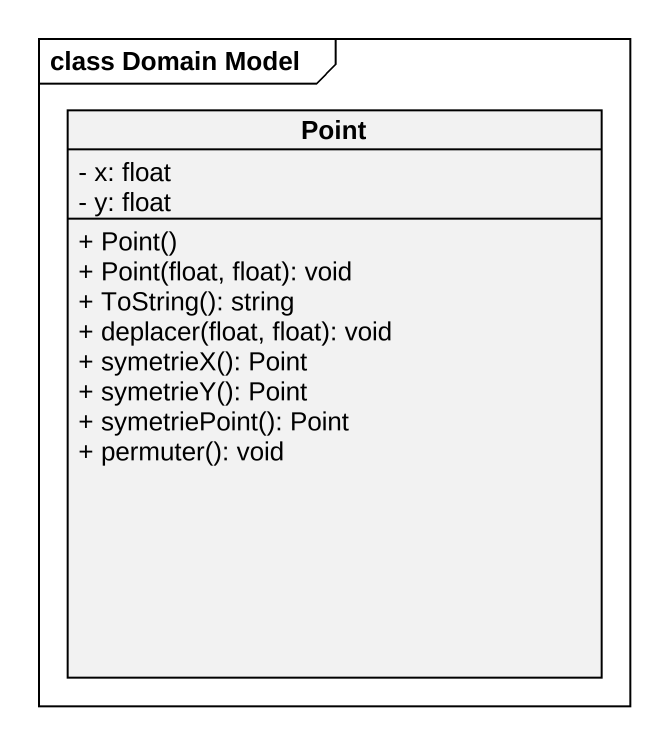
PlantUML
@startuml
mainframe class Domain Model
hide circle
hide empty members
skinparam classAttributeIconSize 0
class Point {
  - x: float
  - y: float
  + Point()
  + Point(float, float): void
  + ToString(): string
  + deplacer(float, float): void
  + symetrieX(): Point
  + symetrieY(): Point
  + symetriePoint(): Point
  + permuter(): void
}
@enduml
